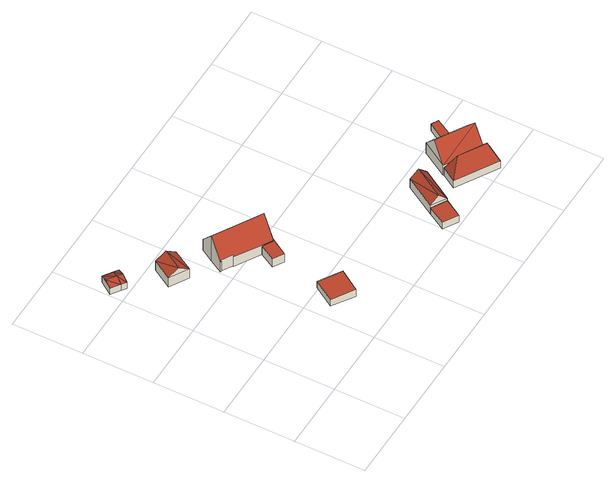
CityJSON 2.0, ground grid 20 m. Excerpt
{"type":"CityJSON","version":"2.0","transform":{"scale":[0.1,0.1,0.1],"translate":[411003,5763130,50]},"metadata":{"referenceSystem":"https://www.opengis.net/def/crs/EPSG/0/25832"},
"CityObjects":{
"building1":{"type":"Building","attributes":{"Gemeindeschluessel":"05515000","Geometrietyp2DReferenz":"3000","function":"31001_1310","roofType":"3100","measuredHeight":3.11},"geometry":[{"type":"Solid","lod":"2","boundaries":[[[[0,1,2,3]],[[4,5,1,0]],[[6,7,5,4]],[[3,2,7,6]],[[0,8,4]],[[6,9,3]],[[3,9,8]],[[8,0,3]],[[9,6,4]],[[4,8,9]],[[1,5,7,2]]]],"semantics":{"surfaces":[{"type":"WallSurface"},{"type":"RoofSurface"},{"type":"GroundSurface"}],"values":[[0,0,0,0,0,0,1,1,1,1,2]]}}]},
"building2":{"type":"Building","attributes":{"Gemeindeschluessel":"05515000","Geometrietyp2DReferenz":"3000","function":"51009_1610","roofType":"3100","measuredHeight":3.16},"geometry":[{"type":"Solid","lod":"2","boundaries":[[[[3,2,10,11]],[[6,7,2,3]],[[12,13,7,6]],[[11,10,13,12]],[[3,9,6]],[[12,14,11]],[[11,14,9]],[[9,3,11]],[[14,12,6]],[[6,9,14]],[[2,7,13,10]]]],"semantics":{"surfaces":[{"type":"WallSurface"},{"type":"RoofSurface"},{"type":"GroundSurface"}],"values":[[0,0,0,0,0,0,1,1,1,1,2]]}}]},
"building3":{"type":"Building","attributes":{"Gemeindeschluessel":"05515000","Geometrietyp2DReferenz":"3000","function":"31001_2460","roofType":"3100","measuredHeight":5.25},"geometry":[{"type":"Solid","lod":"2","boundaries":[[[[15,16,17,18]],[[19,20,16,15]],[[21,22,20,19]],[[18,17,22,21]],[[15,23,19]],[[21,24,18]],[[24,23,15]],[[15,18,24]],[[21,19,23]],[[23,24,21]],[[16,20,22,17]]]],"semantics":{"surfaces":[{"type":"WallSurface"},{"type":"RoofSurface"},{"type":"GroundSurface"}],"values":[[0,0,0,0,0,0,1,1,1,1,2]]}}]},
"building4":{"type":"Building","attributes":{"Gemeindeschluessel":"05515000","Geometrietyp2DReferenz":"3000","function":"31001_2700","roofType":"2100","measuredHeight":2.48},"geometry":[{"type":"Solid","lod":"2","boundaries":[[[[25,26,27,28]],[[29,30,26,25]],[[31,32,30,29]],[[28,27,32,31]],[[29,25,28,31]],[[26,30,32,27]]]],"semantics":{"surfaces":[{"type":"WallSurface"},{"type":"RoofSurface"},{"type":"GroundSurface"}],"values":[[0,0,0,0,1,2]]}}]},
"building5":{"type":"Building","attributes":{"Gemeindeschluessel":"05515000","Geometrietyp2DReferenz":"3000","function":"31001_1310","roofType":"9999","measuredHeight":3},"geometry":[{"type":"Solid","lod":"2","boundaries":[[[[33,34,35,36,37,38]],[[36,39,40,37]],[[35,41,39,36]],[[34,42,41,35]],[[33,43,42,34]],[[38,44,43,33]],[[37,40,44,38]],[[39,41,42,43,44,40]]]],"semantics":{"surfaces":[{"type":"RoofSurface"},{"type":"WallSurface"},{"type":"GroundSurface"}],"values":[[0,1,1,1,1,1,1,2]]}}]},
"building6":{"type":"Building","attributes":{"Gemeindeschluessel":"05515000","Geometrietyp2DReferenz":"3000","function":"31001_1000","roofType":"3100","measuredHeight":9.11},"address":[{"country":"Germany","locality":"Münster","thoroughfareNumber":"21","thoroughfareName":"Hersweg"}],"geometry":[{"type":"Solid","lod":"2","boundaries":[[[[45,46,47,48]],[[49,50,46,45]],[[51,52,50,49]],[[53,54,52,51]],[[55,56,54,53]],[[57,58,56,55]],[[59,60,58,57]],[[61,62,60,59]],[[63,64,62,61]],[[65,66,64,63]],[[67,68,66,65]],[[48,47,68,67]],[[61,59,57,63]],[[55,53,51,49,45,48,67,65,63,57]],[[46,50,52,54,56,58,60,62,64,66,68,47]]]],"semantics":{"surfaces":[{"type":"WallSurface"},{"type":"RoofSurface"},{"type":"GroundSurface"}],"values":[[0,0,0,0,0,0,0,0,0,0,0,0,1,1,2]]}}]},
"building7":{"type":"Building","attributes":{"Gemeindeschluessel":"05515000","Geometrietyp2DReferenz":"3000","function":"31001_1310","roofType":"1000","measuredHeight":2.31},"geometry":[{"type":"Solid","lod":"2","boundaries":[[[[69,70,71,72]],[[73,74,70,69]],[[75,76,74,73]],[[72,71,76,75]],[[73,69,72,75]],[[70,74,76,71]]]],"semantics":{"surfaces":[{"type":"WallSurface"},{"type":"RoofSurface"},{"type":"GroundSurface"}],"values":[[0,0,0,0,1,2]]}}]},
"building8":{"type":"Building","attributes":{"Gemeindeschluessel":"05515000","Geometrietyp2DReferenz":"3000","function":"31001_1000","roofType":"3100","measuredHeight":5.36},"geometry":[{"type":"Solid","lod":"2","boundaries":[[[[77,78,71,79]],[[80,81,78,77]],[[82,70,81,80]],[[79,71,70,82]],[[77,83,80]],[[82,84,79]],[[84,83,77]],[[77,79,84]],[[82,80,83]],[[83,84,82]],[[78,81,70,71]]]],"semantics":{"surfaces":[{"type":"WallSurface"},{"type":"RoofSurface"},{"type":"GroundSurface"}],"values":[[0,0,0,0,0,0,1,1,1,1,2]]}}]},
"building9":{"type":"Building","attributes":{"Gemeindeschluessel":"05515000","Geometrietyp2DReferenz":"3000","function":"31001_1000"},"address":[{"country":"Germany","locality":"Münster","thoroughfareNumber":"15","thoroughfareName":"Hersweg"}],"children":["building9-1","building9-2"]},
"building9-1":{"type":"BuildingPart","attributes":{"roofType":"3100","measuredHeight":8.81},"parents":["building9"],"geometry":[{"type":"Solid","lod":"2","boundaries":[[[[85,86,87,88]],[[89,90,91,86,85]],[[88,87,92,93]],[[85,94,89]],[[93,95,88]],[[95,94,85]],[[85,88,95]],[[94,95,93]],[[93,89,94]],[[86,91,96,92,87]],[[96,97,90,89,93,92]],[[91,90,97,96]]]],"semantics":{"surfaces":[{"type":"WallSurface"},{"type":"RoofSurface"},{"type":"GroundSurface"},{"type":"ClosureSurface"}],"values":[[0,0,0,0,0,1,1,1,1,2,0,3]]}}]},
"building9-2":{"type":"BuildingPart","attributes":{"roofType":"5000","measuredHeight":8.08},"parents":["building9"],"geometry":[{"type":"Solid","lod":"2","boundaries":[[[[98,99,100,101]],[[102,103,99,98]],[[97,96,103,102]],[[97,102,104]],[[104,102,98,105]],[[98,101,105]],[[105,101,90,97,104]],[[99,103,96,91,100]],[[91,90,101,100]],[[96,97,90,91]]]],"semantics":{"surfaces":[{"type":"WallSurface"},{"type":"RoofSurface"},{"type":"GroundSurface"},{"type":"ClosureSurface"}],"values":[[0,0,0,1,1,1,1,2,0,3]]}}]},
"building10":{"type":"Building","attributes":{"Gemeindeschluessel":"05515000","Geometrietyp2DReferenz":"3000","function":"51009_1611","roofType":"1000","measuredHeight":2.46},"geometry":[{"type":"Solid","lod":"2","boundaries":[[[[106,107,108,109]],[[110,111,107,106]],[[112,113,111,110]],[[109,108,113,112]],[[110,106,109,112]],[[107,111,113,108]]]],"semantics":{"surfaces":[{"type":"WallSurface"},{"type":"RoofSurface"},{"type":"GroundSurface"}],"values":[[0,0,0,0,1,2]]}}]}
},
"vertices":[
[5,639,23],[5,639,1],[30,622,1],[30,622,23],[32,677,23],[32,677,1],[57,660,23],[57,660,1],[18,658,32],[43,641,32],
[43,613,1],[43,613,23],[70,651,23],[70,651,1],[56,632,32],
[131,582,35],[131,582,2],[98,526,2],[98,526,35],[183,552,35],[183,552,2],[150,495,35],[150,495,2],[157,567,55],[124,511,55],
[235,144,28],[235,144,6],[295,105,6],[295,105,31],[273,203,28],[273,203,6],[333,164,31],[333,164,6],
[306,314,39],[334,362,39],[331,363,39],[329,359,39],[301,375,39],[276,332,39],[329,359,9],[301,375,9],[331,363,9],[334,362,9],[306,314,9],[276,332,9],
[231,417,43],[231,417,8],[301,375,8],[301,375,42],[233,419,47],[233,419,8],[203,436,47],[203,436,8],[202,434,43],[202,434,8],[199,436,43],[199,436,8],[221,474,99],[221,474,8],[242,509,47],[242,509,8],[372,432,48],[372,432,8],[351,398,99],[351,398,8],[331,363,48],[331,363,8],[329,359,42],[329,359,8],
[661,53,36],[661,53,13],[620,77,13],[620,77,36],[632,3,36],[632,3,13],[591,27,36],[591,27,13],
[672,165,44],[672,165,13],[620,77,44],[714,141,44],[714,141,13],[661,53,44],[693,153,67],[641,65,67],
[889,128,51],[889,128,15],[791,187,15],[791,187,51],[846,53,51],[846,53,41],[846,53,15],[747,113,15],[747,113,51],[867,91,103],[769,150,103],[748,112,15],[748,112,41],
[837,1,41],[837,1,15],[863,43,15],[863,43,41],[722,70,41],[722,70,15],[756,78,96],[829,35,96],
[860,212,42],[860,212,17],[831,162,17],[831,162,42],[880,201,42],[880,201,17],[851,150,42],[851,150,17]
]}
